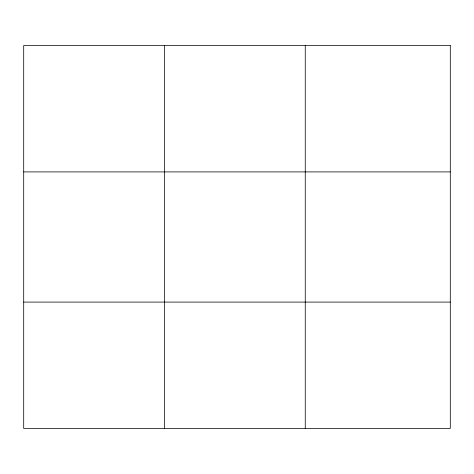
<?xml version="1.0" encoding="UTF-8"?>
<svg xmlns="http://www.w3.org/2000/svg" width="474" height="474" viewBox="0 0 474 474"><rect width="100%" height="100%" fill="white"/><g stroke="black" fill="none" stroke-linecap="round" stroke-linejoin="round"><path stroke-width="0.71" d="M164.478 45.557L164.478 428.443M305.256 45.557L305.256 428.443M23.7 171.908L450.3 171.908M23.7 302.092L450.3 302.092M450.3 45.557L450.3 428.443L23.7 428.443L23.7 45.557L450.3 45.557"/></g></svg>
